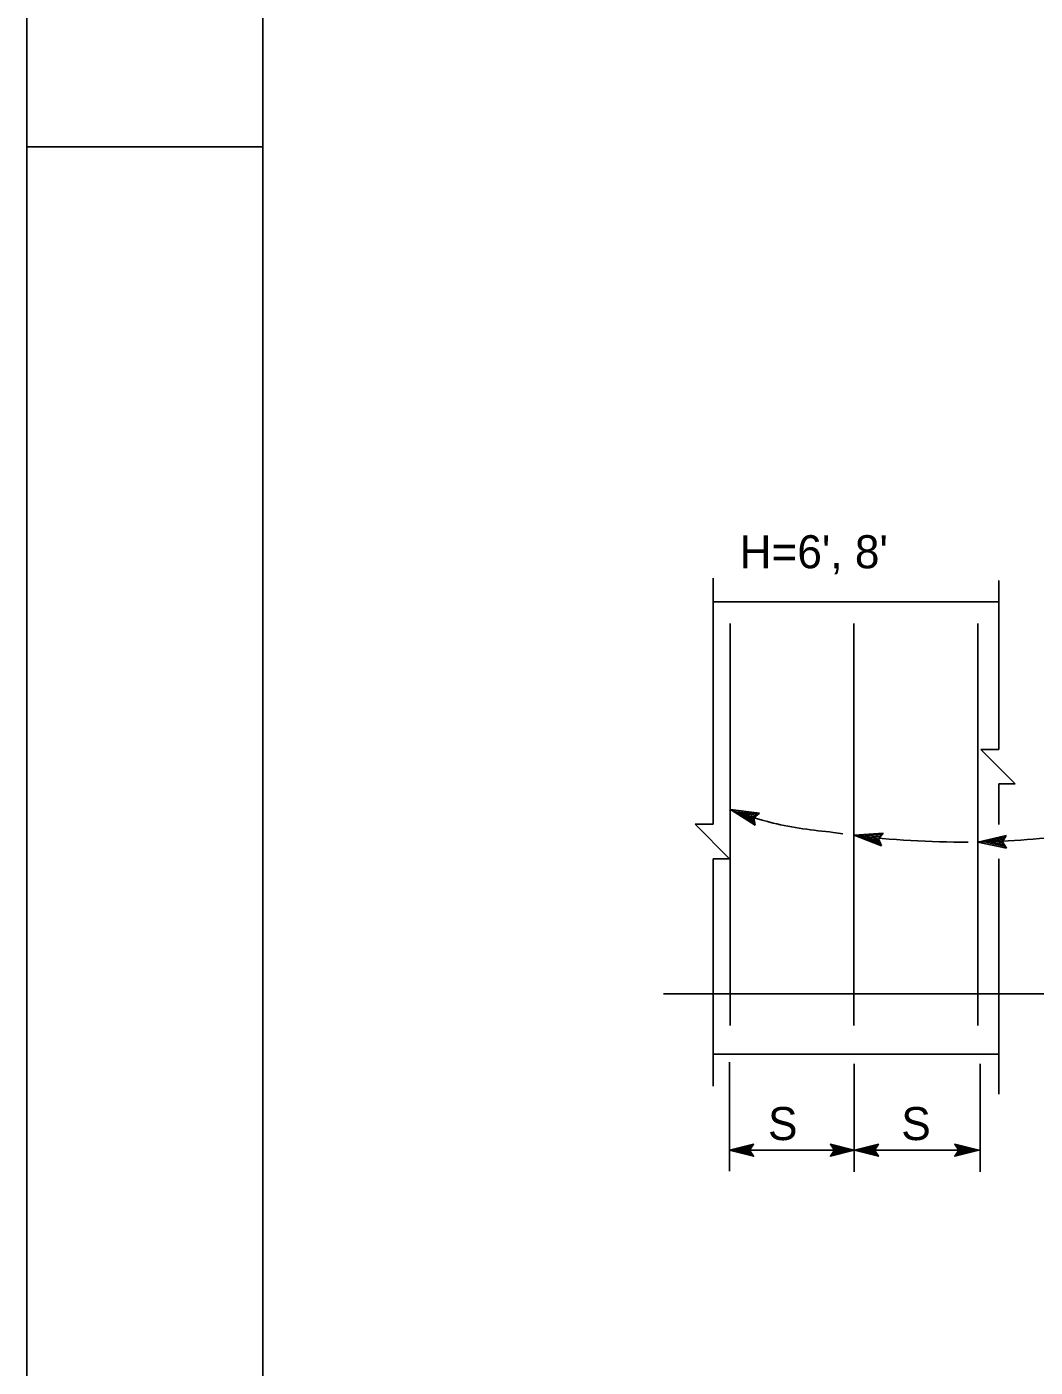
# Model space of a CAD drawing. Extents: x 0 to 2.83, y 0 to 1.83.
# Drawn here: x 0 to 0.3561, y 0.4858 to 0.9591 of the extents above; entities that cross this region are included whole.
import ezdxf

# ---------------------------------------------------------------- set-up
doc = ezdxf.new("R2010")
doc.units = 0
for name, color, linetype in [('10 Sheet Format', 7, 'Continuous'), ('210 Border', 7, 'Continuous'), ('212 Leaders and Dim Lines', 7, 'Continuous'), ('214 Text and Titles', 7, 'Continuous'), ('216 Rebar', 7, 'Continuous'), ('240 Concrete', 7, 'Continuous')]:
    doc.layers.add(name, color=color, linetype=linetype)

msp = doc.modelspace()

# ---------------------------------------------------------------- linework, layer by layer
at = {"layer": '10 Sheet Format'}
msp.add_lwpolyline([(0, 0), (2.833333333333333, 0), (2.833333333333333, 1.8333333333333333), (0, 1.8333333333333333)], close=True, dxfattribs=at)
at = {"layer": '210 Border'}
for p, q in [((0.08333234863455112, 0.08333333288297338), (0.08333234863455112, 1.7916669852301008)), ((0, 0.9166673179666279), (0.08333234863455112, 0.9166673179666279))]:
    msp.add_line(p, q, dxfattribs=at)
at = {"layer": '212 Leaders and Dim Lines'}
for p, q in [((0.25727441560233355, 0.6772570353376788), (0.24849308840534, 0.6827114370551504)), ((0.24849308840534, 0.6827114370551504), (0.24849308840534, 0.6827114370551504)), ((0.24849308840534, 0.6827114370551504), (0.2587553905171787, 0.6814951530672797)), ((0.2571278120475209, 0.6779419130506471), (0.25068292874055176, 0.6819453588340911)), ((0.2507026988005378, 0.6819459735224378), (0.2581830229982398, 0.6810551273162276)), ((0.25875477566988125, 0.6814954257204912), (0.2567473916211432, 0.6798276597781728)), ((0.25875477566988125, 0.6814954257204912), (0.25875477566988125, 0.6814954257204912)), ((0.25695609766707195, 0.6786423395203253), (0.25287760387525726, 0.6811756652558214)), ((0.25287760387525726, 0.6811756652558214), (0.2577096723859201, 0.6806032022870655)), ((0.2568690766540187, 0.6792906814115574), (0.25506990373211696, 0.6804084964749002)), ((0.25506990373211696, 0.6804084964749002), (0.25713730486698194, 0.6801631765360135)), ((0.2567473916211432, 0.6798276597781728), (0.25727441560233355, 0.6772570353376788)), ((0.25727441560233355, 0.6772570353376788), (0.25727441560233355, 0.6772570353376788)), ((0.29215863733159697, 0.6736307656935077), (0.3024637795097033, 0.6744042231418041)), ((0.301822675591635, 0.669960810657445), (0.29215863733159697, 0.6736307656935077)), ((0.29215863733159697, 0.6736307656935077), (0.29215863733159697, 0.6736307656935077)), ((0.30154750619271403, 0.6706048850702604), (0.29445471794963063, 0.6732986656841402)), ((0.2944740035547705, 0.6733030587070155), (0.30198637504853304, 0.6738626400566456)), ((0.29675623671703094, 0.6729639441560021), (0.30160843229066003, 0.6733283589752392)), ((0.3012447110522359, 0.6712594064298261), (0.29675623671703094, 0.6729639441560021)), ((0.2990549402578985, 0.6726312452473779), (0.3011310278294897, 0.6727867758900807)), ((0.3010350228507341, 0.6718790439939148), (0.2990549402578985, 0.6726312452473779)), ((0.3024631237856176, 0.6744043728467496), (0.30081266075201024, 0.672382738455526)), ((0.30081266075201024, 0.672382738455526), (0.301822675591635, 0.669960810657445)), ((0.3024631237856176, 0.6744043728467496), (0.3024631237856176, 0.6744043728467496)), ((0.3358284219991405, 0.6712376793439282), (0.34588580712874234, 0.6736137894547105)), ((0.3381670336835333, 0.6712761806954319), (0.3454994194330425, 0.6730039943218618)), ((0.34047408721575384, 0.6712980855940343), (0.3452091549753224, 0.6724170964160249)), ((0.34588580712874234, 0.6736137894547105), (0.344571642518896, 0.6713585899431338)), ((0.34588580712874234, 0.6736137894547105), (0.34588580712874234, 0.6736137894547105)), ((0.301822675591635, 0.669960810657445), (0.301822675591635, 0.669960810657445)), ((0.34594732330418826, 0.669124825021914), (0.3358284219991405, 0.6712376793439282)), ((0.3358284219991405, 0.6712376793439282), (0.3358284219991405, 0.6712376793439282)), ((0.34557542850954387, 0.6697176809514483), (0.3381484607067832, 0.6712688653133403)), ((0.3451745178446387, 0.6703171617023224), (0.34047408721575384, 0.6712980855940343)), ((0.34279658486222575, 0.6713287101235406), (0.34482272984676293, 0.6718071372991713)), ((0.3448693147354808, 0.6708961704674926), (0.34279658486222575, 0.6713287101235406)), ((0.344571642518896, 0.6713585899431338), (0.34594732330418826, 0.669124825021914)), ((0.34594732330418826, 0.669124825021914), (0.34594732330418826, 0.669124825021914)), ((0.24819977233509818, 0.555068769142947), (0.24819977233509818, 0.5935461996985025)), ((0.2922282413624141, 0.5547944635873915), (0.2922282413624141, 0.5929958524762803)), ((0.3366802626361463, 0.5547944635873915), (0.3366802626361463, 0.5929958524762803)), ((0.24819977233509818, 0.5624376927540581), (0.3366802626361463, 0.5624376927540581))]:
    msp.add_line(p, q, dxfattribs=at)
for points in [[(0.24819977233509818, 0.5624376927540581), (0.2566372723350982, 0.5603248455318359), (0.25523623066843154, 0.5624376927540581), (0.2566372723350982, 0.5645496719207248), (0.24819977233509818, 0.5624376927540581)], [(0.24819977233509818, 0.5624376927540581), (0.2566372723350982, 0.5603248455318359), (0.25523623066843154, 0.5624376927540581), (0.2566372723350982, 0.5645496719207248), (0.24819977233509818, 0.5624376927540581)], [(0.2496980362239871, 0.5624376927540581), (0.2558152237239871, 0.5609038385873915), (0.2547969945573204, 0.5624376927540581), (0.2558152237239871, 0.5639706788651692), (0.2496980362239871, 0.5624376927540581)], [(0.2496980362239871, 0.5624376927540581), (0.2558152237239871, 0.5609038385873915), (0.2547969945573204, 0.5624376927540581), (0.2558152237239871, 0.5639706788651692), (0.2496980362239871, 0.5624376927540581)], [(0.250954112612876, 0.5624376927540581), (0.25512077927954263, 0.5613899496985025), (0.2544263348350982, 0.5624376927540581), (0.25512077927954263, 0.5634845677540581), (0.250954112612876, 0.5624376927540581)], [(0.250954112612876, 0.5624376927540581), (0.25512077927954263, 0.5613899496985025), (0.2544263348350982, 0.5624376927540581), (0.25512077927954263, 0.5634845677540581), (0.250954112612876, 0.5624376927540581)], [(0.2922282413624141, 0.5624376927540581), (0.2837907413624141, 0.5645496719207248), (0.2851909149735252, 0.5624376927540581), (0.2837907413624141, 0.5603248455318359), (0.2922282413624141, 0.5624376927540581)], [(0.2922282413624141, 0.5624376927540581), (0.2837907413624141, 0.5645496719207248), (0.2851909149735252, 0.5624376927540581), (0.2837907413624141, 0.5603248455318359), (0.2922282413624141, 0.5624376927540581)], [(0.29072910941796964, 0.5624376927540581), (0.28461278997352524, 0.5639706788651692), (0.2856310191401919, 0.5624376927540581), (0.28461278997352524, 0.5609038385873915), (0.29072910941796964, 0.5624376927540581)], [(0.29072910941796964, 0.5624376927540581), (0.28461278997352524, 0.5639706788651692), (0.2856310191401919, 0.5624376927540581), (0.28461278997352524, 0.5609038385873915), (0.29072910941796964, 0.5624376927540581)], [(0.28947390108463633, 0.5624376927540581), (0.2853072344179697, 0.5634845677540581), (0.2860016788624141, 0.5624376927540581), (0.2853072344179697, 0.5613899496985025), (0.28947390108463633, 0.5624376927540581)], [(0.28947390108463633, 0.5624376927540581), (0.2853072344179697, 0.5634845677540581), (0.2860016788624141, 0.5624376927540581), (0.2853072344179697, 0.5613899496985025), (0.28947390108463633, 0.5624376927540581)], [(0.2923238888083538, 0.5624376927540581), (0.3007613888083538, 0.5603248455318359), (0.2993612151972427, 0.5624376927540581), (0.3007613888083538, 0.5645496719207248), (0.2923238888083538, 0.5624376927540581)], [(0.2923238888083538, 0.5624376927540581), (0.3007613888083538, 0.5603248455318359), (0.2993612151972427, 0.5624376927540581), (0.3007613888083538, 0.5645496719207248), (0.2923238888083538, 0.5624376927540581)], [(0.29382302075279826, 0.5624376927540581), (0.2999393401972427, 0.5609038385873915), (0.29892111103057606, 0.5624376927540581), (0.2999393401972427, 0.5639706788651692), (0.29382302075279826, 0.5624376927540581)], [(0.29382302075279826, 0.5624376927540581), (0.2999393401972427, 0.5609038385873915), (0.29892111103057606, 0.5624376927540581), (0.2999393401972427, 0.5639706788651692), (0.29382302075279826, 0.5624376927540581)], [(0.29507822908613157, 0.5624376927540581), (0.2992448957527983, 0.5613899496985025), (0.29855045130835384, 0.5624376927540581), (0.2992448957527983, 0.5634845677540581), (0.29507822908613157, 0.5624376927540581)], [(0.29507822908613157, 0.5624376927540581), (0.2992448957527983, 0.5613899496985025), (0.29855045130835384, 0.5624376927540581), (0.2992448957527983, 0.5634845677540581), (0.29507822908613157, 0.5624376927540581)], [(0.3361577118683938, 0.5624376927540581), (0.32772021186839384, 0.5645496719207248), (0.32912038547950495, 0.5624376927540581), (0.32772021186839384, 0.5603248455318359), (0.3361577118683938, 0.5624376927540581)], [(0.3361577118683938, 0.5624376927540581), (0.32772021186839384, 0.5645496719207248), (0.32912038547950495, 0.5624376927540581), (0.32772021186839384, 0.5603248455318359), (0.3361577118683938, 0.5624376927540581)], [(0.3346585799239494, 0.5624376927540581), (0.32854226047950497, 0.5639706788651692), (0.32956048964617163, 0.5624376927540581), (0.32854226047950497, 0.5609038385873915), (0.3346585799239494, 0.5624376927540581)], [(0.3346585799239494, 0.5624376927540581), (0.32854226047950497, 0.5639706788651692), (0.32956048964617163, 0.5624376927540581), (0.32854226047950497, 0.5609038385873915), (0.3346585799239494, 0.5624376927540581)], [(0.33340337159061606, 0.5624376927540581), (0.3292367049239494, 0.5634845677540581), (0.32993114936839385, 0.5624376927540581), (0.3292367049239494, 0.5613899496985025), (0.33340337159061606, 0.5624376927540581)], [(0.33340337159061606, 0.5624376927540581), (0.3292367049239494, 0.5634845677540581), (0.32993114936839385, 0.5624376927540581), (0.3292367049239494, 0.5613899496985025), (0.33340337159061606, 0.5624376927540581)], [(0.25198970289065376, 0.5624376927540581), (0.2545539390017649, 0.5617892552540581), (0.2541311959462093, 0.5624376927540581), (0.2545539390017649, 0.5630852621985025), (0.25198970289065376, 0.5624376927540581)], [(0.25198970289065376, 0.5624376927540581), (0.2545539390017649, 0.5617892552540581), (0.2541311959462093, 0.5624376927540581), (0.2545539390017649, 0.5630852621985025), (0.25198970289065376, 0.5624376927540581)], [(0.2520565431684315, 0.5627007135873914), (0.25394630011287594, 0.5622232830318359), (0.253805675112876, 0.5624376927540581), (0.25394630011287594, 0.5626512344207247), (0.2520565431684315, 0.5621738038651692)], [(0.2520565431684315, 0.5627007135873914), (0.25394630011287594, 0.5622232830318359), (0.253805675112876, 0.5624376927540581), (0.25394630011287594, 0.5626512344207247), (0.2520565431684315, 0.5621738038651692)], [(0.288437442751303, 0.5624376927540581), (0.28587407469574744, 0.5630852621985025), (0.286296817751303, 0.5624376927540581), (0.28587407469574744, 0.5617892552540581), (0.288437442751303, 0.5624376927540581)], [(0.288437442751303, 0.5624376927540581), (0.28587407469574744, 0.5630852621985025), (0.286296817751303, 0.5624376927540581), (0.28587407469574744, 0.5617892552540581), (0.288437442751303, 0.5624376927540581)], [(0.2883714705290808, 0.5621738038651692), (0.2864817135846363, 0.5626512344207247), (0.2866223385846363, 0.5624376927540581), (0.2864817135846363, 0.5622232830318359), (0.2883714705290808, 0.5627007135873914)], [(0.2883714705290808, 0.5621738038651692), (0.2864817135846363, 0.5626512344207247), (0.2866223385846363, 0.5624376927540581), (0.2864817135846363, 0.5622232830318359), (0.2883714705290808, 0.5627007135873914)], [(0.29611468741946495, 0.5624376927540581), (0.29867805547502047, 0.5617892552540581), (0.2982553124194649, 0.5624376927540581), (0.29867805547502047, 0.5630852621985025), (0.29611468741946495, 0.5624376927540581)], [(0.29611468741946495, 0.5624376927540581), (0.29867805547502047, 0.5617892552540581), (0.2982553124194649, 0.5624376927540581), (0.29867805547502047, 0.5630852621985025), (0.29611468741946495, 0.5624376927540581)], [(0.29618065964168716, 0.5627007135873914), (0.2980704165861316, 0.5622232830318359), (0.2979297915861316, 0.5624376927540581), (0.2980704165861316, 0.5626512344207247), (0.29618065964168716, 0.5621738038651692)], [(0.29618065964168716, 0.5627007135873914), (0.2980704165861316, 0.5622232830318359), (0.2979297915861316, 0.5624376927540581), (0.2980704165861316, 0.5626512344207247), (0.29618065964168716, 0.5621738038651692)], [(0.33236691325728274, 0.5624376927540581), (0.32980354520172717, 0.5630852621985025), (0.33022628825728273, 0.5624376927540581), (0.32980354520172717, 0.5617892552540581), (0.33236691325728274, 0.5624376927540581)], [(0.33236691325728274, 0.5624376927540581), (0.32980354520172717, 0.5630852621985025), (0.33022628825728273, 0.5624376927540581), (0.32980354520172717, 0.5617892552540581), (0.33236691325728274, 0.5624376927540581)], [(0.3323009410350605, 0.5621738038651692), (0.33041118409061604, 0.5626512344207247), (0.33055180909061604, 0.5624376927540581), (0.33041118409061604, 0.5622232830318359), (0.3323009410350605, 0.5627007135873914)], [(0.3323009410350605, 0.5621738038651692), (0.33041118409061604, 0.5626512344207247), (0.33055180909061604, 0.5624376927540581), (0.33041118409061604, 0.5622232830318359), (0.3323009410350605, 0.5627007135873914)]]:
    msp.add_lwpolyline(points, dxfattribs=at)
for start, end in [(261.39570196395084, 262.0312839132698), (262.758950965487, 270.4150443708609), (271.01345888546405, 277.68017458477874)]:
    msp.add_arc((0.33022497561083336, 0.9747162701868824), 0.30348415645478083, start, end, dxfattribs=at)
msp.add_spline([(0.2848208583097661, 0.6746477790737547), (0.26354261893953257, 0.6779548322615826), (0.24818428220465727, 0.6827118392265846)], degree=3, dxfattribs=at)
at = {"layer": '216 Rebar'}
for p, q in [((0.24837759256327505, 0.7483607363851419), (0.24837759256327505, 0.6064729078290149)), ((0.2920964243963268, 0.7483607363851419), (0.2920964243963268, 0.6064729078290149)), ((0.33581542439908213, 0.7483607363851419), (0.33581542439908213, 0.6064729078290149))]:
    msp.add_line(p, q, dxfattribs=at)
at = {"layer": '240 Concrete'}
for p, q in [((0.24238640806786454, 0.7644669464673552), (0.24238640806786454, 0.6775217692872741)), ((0.34327623990451966, 0.7635371718094593), (0.34327623990451966, 0.7039759153592452)), ((0.24238640806786454, 0.7560843703268533), (0.34327623990451966, 0.7560843703268533)), ((0.3368797974196176, 0.7039617639105061), (0.34327623990451966, 0.7039759153592452)), ((0.34905943206855305, 0.6918359025043828), (0.3368797974196176, 0.7039617639105061)), ((0.34327623990451966, 0.691823107831219), (0.34905943206855305, 0.6918359025043828)), ((0.34327623990451966, 0.691823107831219), (0.34327623990451966, 0.6774866503509204)), ((0.2359903600452946, 0.6775076187127631), (0.24238640806786454, 0.6775217692872741)), ((0.24816999469422968, 0.6653817573066397), (0.2359903600452946, 0.6775076187127631)), ((0.24238640806786454, 0.6652805141913187), (0.24238640806786454, 0.5850204354800561)), ((0.24238680253019626, 0.6653689626069842), (0.24816999469422968, 0.6653817573066397)), ((0.34327623990451966, 0.6653262034730487), (0.34327623990451966, 0.5822311114798764)), ((0.2248705805118548, 0.6176543914969498), (0.8686719210956653, 0.6176543914969498)), ((0.24238640806786454, 0.596342206642947), (0.34347602585638337, 0.596342206642947))]:
    msp.add_line(p, q, dxfattribs=at)

# ---------------------------------------------------------------- texts
at = {"layer": '214 Text and Titles'}
for s, height, p in [("H=6', 8'", 0.011666656249999999, (0.25173697916666665, 0.7679140677083333)), ('S', 0.011666661458333333, (0.261765625, 0.5660277777777777)), ('S', 0.011666661458333333, (0.3088237847222222, 0.5660277777777777))]:
    msp.add_text(s, height=height, dxfattribs=at).set_placement(p)

doc.saveas('drawing.dxf')
